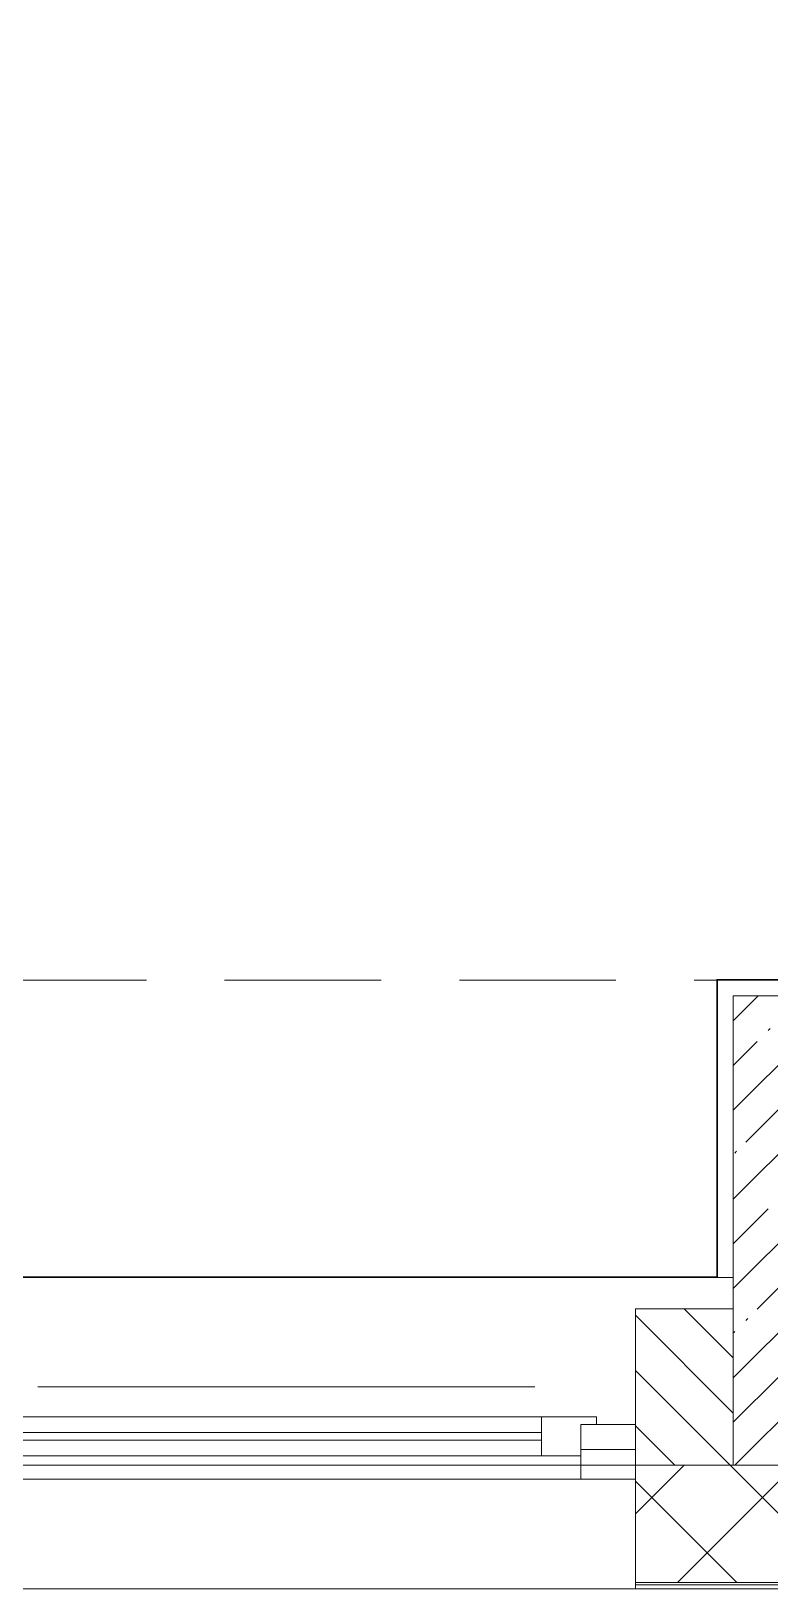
# Model space of a CAD drawing. Header units: millimetres. Extents: x -4029 to 232974, y -8553 to 104777.
# Drawn here: x 24663 to 25607, y -258 to 1733 of the extents above; entities that cross this region are included whole.
import ezdxf

# ---------------------------------------------------------------- set-up
doc = ezdxf.new("R2010")
doc.units = ezdxf.units.MM
doc.linetypes.add('ADSK_Штрих_ш2 п1', pattern=[300, 200, -100])
doc.linetypes.add('Осевая', pattern=[3175, 634.9999999999999, -476.25, 1587.5, -476.25])
for name, color, linetype, lineweight in [('A-AREA-BNDY', 7, 'Continuous', 9), ('A-DETL-1', 7, 'ADSK_Штрих_ш2 п1', 9), ('A-GLAZ', 7, 'Continuous', 9), ('A-WALL', 7, 'Continuous', 9), ('A-WALL-1', 7, 'Continuous', 13), ('I-WALL', 7, 'Continuous', 9), ('S-COLS', 7, 'Continuous', 9), ('Оси-2', 7, 'Осевая', 9)]:
    doc.layers.add(name, color=color, linetype=linetype, lineweight=lineweight)
doc.layers.add('A-FLOR-1', color=7, linetype='Continuous', lineweight=9, true_color=0xaaaaaa)

# ---------------------------------------------------------------- blocks, each defined once
blk = doc.blocks.new('BSC_Колонна _Прямоугольная - 600х600-V1-План монтажа стен и перегородок 1 этажа в осях 1-12')
at = {"layer": 'S-COLS'}
h = blk.add_hatch(dxfattribs=at)
h.set_pattern_fill('FP_3', color=256, style=0, pattern_type=2)
h.set_pattern_definition([(45, (-25860, -200), (-57.02462636878913, 57.02462636878913), []), (45, (-25802.975, -200), (-57.02462636878913, 57.02462636878913), [100.806, -20.161, 3.353, -16.808])])
h.paths.add_polyline_path([(300.0000000000271, -299.9999946636146), (300.0000000000271, 299.9999999999968), (-299.9999999999751, 299.9999999999968), (-299.9999999999751, -299.9999946636146)])
for p, q in [((300, 299.9999999999999), (-300.0000000000002, 299.9999999999993)), ((-300.0000000000001, 299.9999999999993), (-299.9999999999954, -299.9999999999999)), ((299.9999999999998, -299.999999999992), (300, 299.9999999999999)), ((-299.9999999999954, -299.9999999999999), (299.9999999999998, -299.999999999992))]:
    blk.add_line(p, q, dxfattribs=at)
blk = doc.blocks.new('120_Окно_СКБ_2Ст - 120_Окно_СКБ_2Ст 2800х2500_створка_-22445922-План монтажа стен и перегородок 1 этажа в осях 1-12')
at = {"layer": 'A-GLAZ'}
for p, q in [((-1400.000000000006, -126.9999999999665), (-1400.000000000006, -56.99999999995632)), ((-1400.000000000006, -56.99999999995632), (-1329.999999999972, -56.99999999995638)), ((1399.999999999991, -56.99999999996068), (-1400.000000000006, -56.99999999995615)), ((-1329.999999999972, -56.99999999995638), (-1329.999999999972, -126.9999999999665)), ((500.0000000000193, -86.9999999999709), (-1329.999999999979, -86.999999999965)), ((-1329.999999999979, -86.999999999965), (-1329.999999999979, -126.9999999999675)), ((-1279.999999999975, -136.9999999999682), (-1279.999999999975, -86.99999999996517)), ((-1279.999999999975, -106.999999999963), (450.0000000000285, -106.9999999999686)), ((450.0000000000283, -116.9999999999685), (-1279.999999999975, -116.999999999963)), ((-1329.999999999972, -126.9999999999665), (-1400.000000000006, -126.9999999999665)), ((-1400.000000000006, -126.9999999999663), (-1349.999999999978, -126.9999999999664)), ((-1329.999999999979, -126.9999999999675), (-1349.999999999975, -126.9999999999674)), ((-1349.999999999975, -126.9999999999674), (-1349.999999999975, -136.9999999999679)), ((-1349.999999999975, -136.9999999999679), (520.000000000028, -136.999999999974)), ((520.0000000000281, -136.999999999974), (-1349.999999999975, -136.999999999968))]:
    blk.add_line(p, q, dxfattribs=at)

msp = doc.modelspace()

# ---------------------------------------------------------------- hatches: boundary and pattern name
at = {"layer": 'A-WALL'}
h = msp.add_hatch(dxfattribs=at)
h.set_pattern_fill('FP_31', color=256, style=0, pattern_type=2)
h.set_pattern_definition([(135, (0, 0), (-35.35533905932738, -35.35533905932737), [])])
h.paths.add_polyline_path([(19766.20855915702, -99.9999946653363), (20710.0000373342, -99.9999946653363), (20710.0000373342, 99.99999999830965), (19360.00009638999, 99.99999999830531), (19360.00009638996, -99.9999946653363)])
h.paths.add_polyline_path([(7659.999965627269, -99.9999946653363), (7659.999965627266, 99.99999999832697), (6830.000056106061, 99.99999999830965), (6830.000056106061, -99.9999946653363)])
h.paths.add_polyline_path([(9910.00001246793, -99.9999946653363), (9910.000012467917, 99.99999999830965), (9159.743434947542, 99.99066943400081), (9159.743434947542, -99.9999946653363)])
h.paths.add_polyline_path([(12010.00001246793, -99.9999946653363), (12159.99996564281, -99.9999946653363), (12159.99996564281, 99.99999999832697), (12010.00001246792, 99.99999999832697), (12010.00001246792, -80.00000000168409)])
h.paths.add_polyline_path([(28309.7434548014, -99.9999946653363), (28309.7434548014, 99.99999999824468), (27309.99995242105, 99.99999999824468), (27309.99995242105, -99.9999946653363), (27837.87020782812, -99.9999946653363)])
h.paths.add_polyline_path([(14859.99996564282, -99.9999946653363), (15609.99996564441, -99.9999946653363), (15609.99996564443, 99.99999999830965), (14859.99996564282, 99.99999999830965), (14859.99996564282, -80.00000000169274)])
h.paths.add_polyline_path([(16509.99996564443, -99.9999946653363), (16659.99996280639, -99.9999946653363), (16659.99996280638, 99.99999999830965), (16509.99996564442, 99.99999999830965), (16509.99996564443, -80.00000000169274)])
h.paths.add_polyline_path([(21610.0000373342, -99.9999946653363), (21909.99997886475, -99.9999946653363), (21909.99997886475, 99.99999999830965), (21610.0000373342, 99.99999999830965), (21610.0000373342, -80.00000000175771)])
h.paths.add_polyline_path([(22634.99998584232, -99.9999946653363), (22634.99998584232, 99.99999999830965), (22509.99997886474, 99.99999999830965), (22509.99997886474, -99.9999946653363)])
h.paths.add_polyline_path([(25434.99998584233, -99.9999946653363), (25559.99999281991, -99.9999946653363), (25559.99999281991, 99.99999999824468), (25434.99998584231, 99.99999999824468), (25434.99998584231, -80.00000000175771)])
h.paths.add_polyline_path([(26159.99999281991, -99.9999946653363), (26409.99995242105, -99.9999946653363), (26409.99995242105, 99.99999999824468), (26159.99999281991, 99.99999999824468), (26159.99999281991, -80.00000000175771)])
h = msp.add_hatch(dxfattribs=at)
h.set_pattern_fill('FP_6', color=256, style=0, pattern_type=2)
h.set_pattern_definition([(45, (0, 0), (-70.71067811865476, 70.71067811865476), []), (135, (0, 0), (-70.71067811865476, -70.71067811865474), [])])
h.paths.add_polyline_path([(37089.99997886464, -250.0000000017754), (37089.99997886464, -100.0000000018701), (35969.99986634271, -100.0000000018701), (35969.99986634271, -250.0000000017754)])
h.paths.add_polyline_path([(28309.7434548014, -250.0000000017754), (28309.7434548014, -100.0000000017099), (27309.99995242105, -100.0000000016405), (27309.99995242105, -250.0000000017754), (27837.87020782812, -250.0000000017754)])
h.paths.add_polyline_path([(38282.6518428834, -250.0000000017754), (38282.6518428834, -100.0000000018701), (37989.99997886463, -100.0000000018701), (37989.99997886462, -250.0000000017754)])
h.paths.add_polyline_path([(33009.99997886478, -250.0000000017754), (33869.99986634271, -250.0000000017754), (33869.99986634271, -100.0000000018701), (33009.99997886478, -100.0000000016405), (33009.99997886478, -197.6460836922261)])
h.paths.add_polyline_path([(17075.65467626665, -250.0000000017104), (17260.00009638995, -250.0000000017104), (17259.99996280639, -100.0000000018701), (16509.99996564443, -100.0000000018701), (16509.99996564442, -250.0000000017104)])
h.paths.add_polyline_path([(29209.7434548014, -250.0000000017104), (30209.99997886478, -250.0000000017104), (30209.99997886478, -100.0000000016405), (29209.7434548014, -100.0000000016405), (29209.7434548014, -207.0955404484953)])
h.paths.add_polyline_path([(26409.99995242105, -250.0000000017104), (26409.99995242105, -100.0000000017099), (25434.99998584233, -100.0000000016405), (25434.99998584233, -250.0000000017104)])
h.paths.add_polyline_path([(22634.99998584232, -250.0000000017104), (22634.99998584232, -100.0000000018701), (21610.0000373342, -100.0000000018701), (21610.0000373342, -250.0000000017104), (22456.76244204738, -250.0000000017104)])
h.paths.add_polyline_path([(9159.743434947542, -250.0000000017104), (9910.00001246793, -250.0000000017104), (9910.00001246793, -100.0000000018701), (9159.743434948688, -100.0000000018701), (9159.743434947542, -118.0000000017231)])
h.paths.add_polyline_path([(12010.00001246793, -250.0000000017104), (12759.99996564283, -250.0000000017104), (12759.99996564281, -100.0000000018701), (12010.00001246793, -100.0000000018701), (12010.00001246793, -249.8632406940465)])
h.paths.add_polyline_path([(20710.0000373342, -250.0000000017104), (20710.0000373342, -100.0000000018701), (19360.00009638996, -100.0000000018701), (19360.00009638996, -250.0000000017104), (19766.20855915702, -250.0000000017104)])
h.paths.add_polyline_path([(14859.99996564283, -250.0000000017104), (15609.99996564441, -250.0000000017104), (15609.99996564443, -100.0000000018701), (14859.99996564283, -100.0000000018701), (14859.99996564283, -242.7766266346094)])
h.paths.add_polyline_path([(-259.9999999989013, -250.0000000016411), (3729.999982118681, -250.0000000016411), (3729.999982118681, -100.0000000018701), (-259.9999999989013, -100.0000000016405), (-259.9999999989013, -210.0000000018754)])
h.paths.add_polyline_path([(7659.999965627266, -250.0000000016411), (8259.74343494754, -250.0000000016411), (8259.74343494754, -100.0000000016405), (6830.000056106061, -100.0000000016405), (6830.000056106061, -250.0000000016411)])

# ---------------------------------------------------------------- linework, layer by layer
at = {"layer": 'A-AREA-BNDY', "flags": 128}
msp.add_lwpolyline([(27539.00005143134, 7659.000005334666), (26180.99998799715, 7659.000005334671), (26180.99998799715, 6969.000005334707), (24988.99997886473, 6969.000005334711), (24988.99997886473, 7679.000005334706), (22530.99997886474, 7679.000005334713), (22530.99997886474, 7279.000005334712), (21888.99997886473, 7279.000005334715), (21888.99997886473, 7659.000005334712), (20731.00003733418, 7659.000005334716), (20731.00003733417, 140.9999999982949), (21888.99997886472, 140.9999999982907), (21888.99997886472, 520.9999999982878), (22655.9999858423, 520.9999999982853), (22655.9999858423, 140.9999999982878), (25538.99999281987, 140.9999999982785), (25538.99999281987, 520.9999999982764), (26429.50232840633, 520.9999999982733), (26429.50232840633, 140.9999999982837), (29188.74345480137, 140.9999999982748), (29188.74345480137, 520.9999999982648), (29388.74345480136, 520.9999999982641), (29388.74345480136, 6962.000005334688), (27539.00005143134, 6962.000005334695)], close=True, dxfattribs=at)
at = {"layer": 'A-DETL-1'}
msp.add_line((22509.99997886472, 519.9999999982851), (29409.99997886472, 519.9999999982629), dxfattribs=at)
at = {"layer": 'A-FLOR-1'}
for p, q in [((25539.99999281988, 139.9999999982789), (25539.99999281988, 519.9999999982781)), ((25539.99999281988, 519.9999999982781), (26159.99999281989, 519.9999999982781))]:
    msp.add_line(p, q, dxfattribs=at)
at = {"layer": 'A-WALL'}
for p, q in [((25559.99999281989, 99.99999999824468), (25434.99998584229, 99.99999999824468)), ((25434.99998584229, 99.99999999824468), (25434.99998584229, -258.0000000017086)), ((22634.9999858423, -100.000000001713), (25434.9999858423, -100.000000001722)), ((12759.99996564282, -258.0000000016811), (26409.99995242103, -258.0000000017086))]:
    msp.add_line(p, q, dxfattribs=at)
at = {"layer": 'A-WALL-1'}
for p, q in [((25559.99999281989, -100.0000000017099), (25434.99998584229, -100.0000000017099)), ((25434.99998584229, -250.0000000017104), (26409.99995242103, -250.0000000017104)), ((25434.99998584229, -253.0000000017617), (26409.99995242103, -253.0000000016924))]:
    msp.add_line(p, q, dxfattribs=at)
at = {"layer": 'I-WALL'}
for p, q in [((22634.9999858423, 139.9999999982883), (25559.99999281989, 139.9999999982788)), ((25434.99998584229, -80.00000000172076), (25364.99998584228, -80.00000000172054))]:
    msp.add_line(p, q, dxfattribs=at)
at = {"layer": 'Оси-2'}
msp.add_line((-728.7493767321512, -2.653908963695769e-09), (36035.97228524549, -2.772675199626822e-09), dxfattribs=at)

# ---------------------------------------------------------------- block references
at = {"layer": 'A-GLAZ', "rotation": 180}
msp.add_blockref('120_Окно_СКБ_2Ст - 120_Окно_СКБ_2Ст 2800х2500_створка_-22445922-План монтажа стен и перегородок 1 этажа в осях 1-12', (24034.99998584229, -175.0000000017175), dxfattribs=at)
at = {"layer": 'S-COLS'}
msp.add_blockref('BSC_Колонна _Прямоугольная - 600х600-V1-План монтажа стен и перегородок 1 этажа в осях 1-12', (25859.99999281988, 199.9999999982765), dxfattribs=at)

doc.saveas('drawing.dxf')
